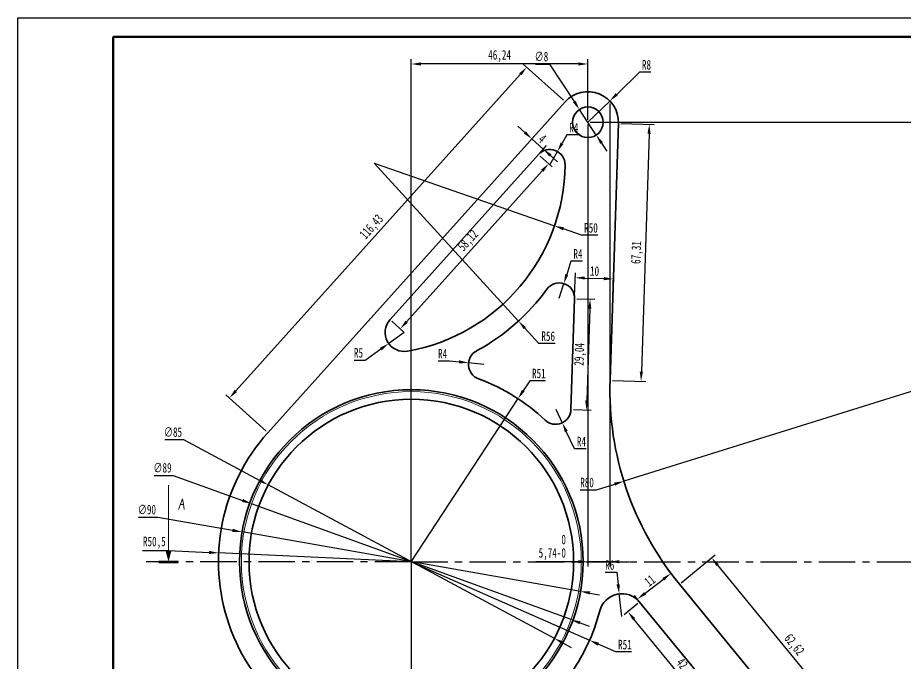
# Model space of a CAD drawing. Header units: millimetres. Extents: x 1050 to 2021, y 766 to 1186.
# Drawn here: x 1050 to 1282.4, y 893.7 to 1062.6 of the extents above; entities that cross this region are included whole.
import ezdxf

# ---------------------------------------------------------------- set-up
doc = ezdxf.new("R2010")
doc.units = ezdxf.units.MM
doc.header["$LTSCALE"] = 0.3
doc.linetypes.add('CENTER', pattern=[50.8, 31.75, -6.35, 6.35, -6.35])
for name, color, linetype, lineweight in [('尺寸线', 3, 'Continuous', 25), ('粗实线', 7, 'Continuous', 50), ('细点画线', 1, 'CENTER', 25)]:
    doc.layers.add(name, color=color, linetype=linetype, lineweight=lineweight)
doc.styles.add('NUT Standard', font='simfang.ttf', dxfattribs={"width": 0.7, "height": 2.5})
doc.dimstyles.new('NUT Standard', dxfattribs={"dimtxt": 2.5, "dimasz": 2.5, "dimexe": 1.25, "dimexo": 0.625, "dimtad": 1, "dimtoh": 1, "dimtxsty": 'NUT Standard', "dimcen": 2.5, "dimadec": 0, "dimazin": 0, "dimtfac": 1, "dimtmove": 0, "dimatfit": 3, "dimfxl": 1, "dimarcsym": 0})
doc.dimstyles.new('NUT 公差', dxfattribs={"dimtxt": 2.5, "dimasz": 2.5, "dimexe": 1.25, "dimexo": 0.625, "dimtad": 1, "dimtoh": 1, "dimtxsty": 'NUT Standard', "dimcen": 2.5, "dimadec": 0, "dimazin": 0, "dimtol": 1, "dimtm": 1e-09, "dimtfac": 1, "dimtmove": 0, "dimatfit": 3, "dimfxl": 1, "dimarcsym": 0})

# ---------------------------------------------------------------- blocks, each defined once
blk = doc.blocks.new('*D11')
at = {"layer": 'Defpoints', "color": 0, "transparency": 16777216}
for p in [(1205.07, 1040.83), (1199.33, 1035.26)]:
    blk.add_point(p, dxfattribs=at)
at = {"layer": '尺寸线', "color": 0, "lineweight": -2, "transparency": 16777216}
for p, q in [((1212.88, 1048.4), (1206.87, 1042.57)), ((1215.83, 1048.4), (1212.88, 1048.4)), ((1199.33, 1035.26), (1205.07, 1040.83))]:
    blk.add_line(p, q, dxfattribs=at)
at = {"layer": '尺寸线', "color": 0, "transparency": 16777216}
blk.add_solid([(1206.58, 1042.87), (1207.16, 1042.27), (1205.07, 1040.83)], dxfattribs=at)
at = {"layer": '尺寸线', "color": 0, "transparency": 16777216, "insert": (1214.67, 1050.29), "char_height": 2.5, "attachment_point": 5, "style": 'NUT Standard'}
blk.add_mtext('R8', dxfattribs=at)
blk = doc.blocks.new('*D12')
at = {"layer": 'Defpoints', "color": 0, "transparency": 16777216}
for p in [(1197.13, 1038.61), (1201.53, 1031.92)]:
    blk.add_point(p, dxfattribs=at)
at = {"layer": '尺寸线', "color": 0, "lineweight": -2, "transparency": 16777216}
for p, q in [((1185.64, 1050.49), (1189.32, 1050.49)), ((1189.32, 1050.49), (1195.76, 1040.7)), ((1201.53, 1031.92), (1197.13, 1038.61)), ((1202.9, 1029.83), (1204.27, 1027.74))]:
    blk.add_line(p, q, dxfattribs=at)
at = {"layer": '尺寸线', "color": 0, "transparency": 16777216}
for points in [[(1196.11, 1040.92), (1195.41, 1040.47), (1197.13, 1038.61)], [(1203.25, 1030.06), (1202.55, 1029.6), (1201.53, 1031.92)]]:
    blk.add_solid(points, dxfattribs=at)
at = {"layer": '尺寸线', "color": 0, "transparency": 16777216, "insert": (1187.17, 1052.45), "char_height": 2.5, "attachment_point": 5, "style": 'NUT Standard'}
blk.add_mtext('∅8', dxfattribs=at)
blk = doc.blocks.new('*D13')
at = {"layer": 'Defpoints', "color": 0, "transparency": 16777216}
for p in [(1207.33, 1035.01), (1205.15, 967.73), (1213.25, 967.47)]:
    blk.add_point(p, dxfattribs=at)
at = {"layer": '尺寸线', "color": 0, "lineweight": -2, "transparency": 16777216}
for p, q in [((1207.95, 1034.98), (1216.67, 1034.7)), ((1215.34, 1032.24), (1213.33, 969.97)), ((1205.78, 967.71), (1214.5, 967.43))]:
    blk.add_line(p, q, dxfattribs=at)
at = {"layer": '尺寸线', "color": 0, "transparency": 16777216}
for points in [[(1214.93, 1032.26), (1215.76, 1032.23), (1215.42, 1034.74)], [(1212.92, 969.98), (1213.75, 969.95), (1213.25, 967.47)]]:
    blk.add_solid(points, dxfattribs=at)
at = {"layer": '尺寸线', "color": 0, "transparency": 16777216, "insert": (1212.27, 1001.17), "char_height": 2.5, "attachment_point": 5, "rotation": 88.1503, "style": 'NUT Standard'}
blk.add_mtext('67,31', dxfattribs=at)
blk = doc.blocks.new('*D14')
at = {"layer": 'Defpoints', "color": 0, "transparency": 16777216}
for p in [(1285.11, 965.15), (1208.74, 941.33)]:
    blk.add_point(p, dxfattribs=at)
at = {"layer": '尺寸线', "color": 0, "lineweight": -2, "transparency": 16777216}
for p, q in [((1285.11, 965.15), (1208.74, 941.33)), ((1197.3, 939.09), (1201.55, 939.09)), ((1201.55, 939.09), (1206.35, 940.59))]:
    blk.add_line(p, q, dxfattribs=at)
at = {"layer": '尺寸线', "color": 0, "transparency": 16777216}
blk.add_solid([(1206.23, 940.98), (1206.48, 940.19), (1208.74, 941.33)], dxfattribs=at)
at = {"layer": '尺寸线', "color": 0, "transparency": 16777216, "insert": (1199.11, 940.98), "char_height": 2.5, "attachment_point": 5, "style": 'NUT Standard'}
blk.add_mtext('R80', dxfattribs=at)
blk = doc.blocks.new('*D15')
at = {"layer": 'Defpoints', "color": 0, "transparency": 16777216}
for p in [(1193.38, 1040.61), (1105.47, 963.08), (1115.54, 954.03)]:
    blk.add_point(p, dxfattribs=at)
at = {"layer": '尺寸线', "color": 0, "lineweight": -2, "transparency": 16777216}
for p, q in [((1192.92, 1041.03), (1182.38, 1050.5)), ((1181.64, 1047.81), (1107.14, 964.94)), ((1115.08, 954.44), (1104.54, 963.92))]:
    blk.add_line(p, q, dxfattribs=at)
at = {"layer": '尺寸线', "color": 0, "transparency": 16777216}
for points in [[(1181.33, 1048.09), (1181.95, 1047.53), (1183.31, 1049.67)], [(1106.83, 965.22), (1107.45, 964.66), (1105.47, 963.08)]]:
    blk.add_solid(points, dxfattribs=at)
at = {"layer": '尺寸线', "color": 0, "transparency": 16777216, "insert": (1142.85, 1007.76), "char_height": 2.5, "attachment_point": 5, "rotation": 48.0443, "style": 'NUT Standard'}
blk.add_mtext('116,43', dxfattribs=at)
blk = doc.blocks.new('*D16')
at = {"layer": 'Defpoints', "color": 0, "transparency": 16777216}
for p in [(1223.3, 914.36), (1271.47, 872.89), (1263.05, 865.98)]:
    blk.add_point(p, dxfattribs=at)
at = {"layer": '尺寸线', "color": 0, "lineweight": -2, "transparency": 16777216}
for p, q in [((1223.78, 914.76), (1232.69, 922.08)), ((1233.31, 919.35), (1269.88, 874.83)), ((1263.53, 866.37), (1272.44, 873.69))]:
    blk.add_line(p, q, dxfattribs=at)
at = {"layer": '尺寸线', "color": 0, "transparency": 16777216}
for points in [[(1233.63, 919.62), (1232.98, 919.09), (1231.72, 921.28)], [(1270.21, 875.09), (1269.56, 874.56), (1271.47, 872.89)]]:
    blk.add_solid(points, dxfattribs=at)
at = {"layer": '尺寸线', "color": 0, "transparency": 16777216, "insert": (1253.19, 898.4), "char_height": 2.5, "attachment_point": 5, "rotation": 309.4039, "style": 'NUT Standard'}
blk.add_mtext('62,62', dxfattribs=at)
blk = doc.blocks.new('*D19')
at = {"layer": 'Defpoints', "color": 0, "transparency": 16777216}
for p in [(1186.38, 1026.84), (1147.52, 983.62), (1150.21, 981.2)]:
    blk.add_point(p, dxfattribs=at)
at = {"layer": '尺寸线', "color": 0, "lineweight": -2, "transparency": 16777216}
for p, q in [((1186.84, 1026.42), (1189.99, 1023.59)), ((1187.39, 1022.57), (1151.88, 983.06)), ((1147.99, 983.2), (1151.13, 980.37))]:
    blk.add_line(p, q, dxfattribs=at)
at = {"layer": '尺寸线', "color": 0, "transparency": 16777216}
for points in [[(1187.08, 1022.84), (1187.7, 1022.29), (1189.06, 1024.42)], [(1151.57, 983.34), (1152.19, 982.78), (1150.21, 981.2)]]:
    blk.add_solid(points, dxfattribs=at)
at = {"layer": '尺寸线', "color": 0, "transparency": 16777216, "insert": (1168.1, 1004.2), "char_height": 2.5, "attachment_point": 5, "rotation": 48.0442, "style": 'NUT Standard'}
blk.add_mtext('58,12', dxfattribs=at)
blk = doc.blocks.new('*D20')
at = {"layer": 'Defpoints', "color": 0, "transparency": 16777216}
for p in [(1191.35, 1027.63), (1189.35, 1024.16)]:
    blk.add_point(p, dxfattribs=at)
at = {"layer": '尺寸线', "color": 0, "lineweight": -2, "transparency": 16777216}
for p, q in [((1193.84, 1031.96), (1192.6, 1029.8)), ((1196.86, 1031.96), (1193.84, 1031.96)), ((1189.35, 1024.16), (1191.35, 1027.63))]:
    blk.add_line(p, q, dxfattribs=at)
at = {"layer": '尺寸线', "color": 0, "transparency": 16777216}
blk.add_solid([(1192.23, 1030), (1192.96, 1029.59), (1191.35, 1027.63)], dxfattribs=at)
at = {"layer": '尺寸线', "color": 0, "transparency": 16777216, "insert": (1195.66, 1033.84), "char_height": 2.5, "attachment_point": 5, "style": 'NUT Standard'}
blk.add_mtext('R4', dxfattribs=at)
blk = doc.blocks.new('*D21')
at = {"layer": 'Defpoints', "color": 0, "transparency": 16777216}
for p in [(1143.35, 1024.58), (1190.59, 1008.18)]:
    blk.add_point(p, dxfattribs=at)
at = {"layer": '尺寸线', "color": 0, "lineweight": -2, "transparency": 16777216}
for p, q in [((1143.35, 1024.58), (1190.59, 1008.18)), ((1197.7, 1005.72), (1192.95, 1007.37)), ((1201.96, 1005.72), (1197.7, 1005.72))]:
    blk.add_line(p, q, dxfattribs=at)
at = {"layer": '尺寸线', "color": 0, "transparency": 16777216}
blk.add_solid([(1193.09, 1007.76), (1192.82, 1006.97), (1190.59, 1008.18)], dxfattribs=at)
at = {"layer": '尺寸线', "color": 0, "transparency": 16777216, "insert": (1200.14, 1007.61), "char_height": 2.5, "attachment_point": 5, "style": 'NUT Standard'}
blk.add_mtext('R50', dxfattribs=at)
blk = doc.blocks.new('*D22')
at = {"layer": 'Defpoints', "color": 0, "transparency": 16777216}
for p in [(1151.24, 980.27), (1147.17, 977.37)]:
    blk.add_point(p, dxfattribs=at)
at = {"layer": '尺寸线', "color": 0, "lineweight": -2, "transparency": 16777216}
for p, q in [((1151.24, 980.27), (1147.17, 977.37)), ((1141.03, 973.01), (1145.13, 975.93)), ((1138.09, 973.01), (1141.03, 973.01))]:
    blk.add_line(p, q, dxfattribs=at)
at = {"layer": '尺寸线', "color": 0, "transparency": 16777216}
blk.add_solid([(1144.89, 976.26), (1145.37, 975.59), (1147.17, 977.37)], dxfattribs=at)
at = {"layer": '尺寸线', "color": 0, "transparency": 16777216, "insert": (1139.25, 974.9), "char_height": 2.5, "attachment_point": 5, "style": 'NUT Standard'}
blk.add_mtext('R5', dxfattribs=at)
blk = doc.blocks.new('*D23')
at = {"layer": 'Defpoints', "color": 0, "transparency": 16777216}
for p in [(1143.35, 1024.58), (1181.14, 983.24)]:
    blk.add_point(p, dxfattribs=at)
at = {"layer": '尺寸线', "color": 0, "lineweight": -2, "transparency": 16777216}
for p, q in [((1143.35, 1024.58), (1181.14, 983.24)), ((1186.5, 977.38), (1182.82, 981.4)), ((1190.75, 977.38), (1186.5, 977.38))]:
    blk.add_line(p, q, dxfattribs=at)
at = {"layer": '尺寸线', "color": 0, "transparency": 16777216}
blk.add_solid([(1183.13, 981.68), (1182.52, 981.12), (1181.14, 983.24)], dxfattribs=at)
at = {"layer": '尺寸线', "color": 0, "transparency": 16777216, "insert": (1188.94, 979.27), "char_height": 2.5, "attachment_point": 5, "style": 'NUT Standard'}
blk.add_mtext('R56', dxfattribs=at)
blk = doc.blocks.new('*D24')
at = {"layer": 'Defpoints', "color": 0, "transparency": 16777216}
for p in [(1193.05, 993.05), (1191.84, 989.24)]:
    blk.add_point(p, dxfattribs=at)
at = {"layer": '尺寸线', "color": 0, "lineweight": -2, "transparency": 16777216}
for p, q in [((1194.91, 998.94), (1193.8, 995.44)), ((1197.92, 998.94), (1194.91, 998.94)), ((1191.84, 989.24), (1193.05, 993.05))]:
    blk.add_line(p, q, dxfattribs=at)
at = {"layer": '尺寸线', "color": 0, "transparency": 16777216}
blk.add_solid([(1193.4, 995.56), (1194.2, 995.31), (1193.05, 993.05)], dxfattribs=at)
at = {"layer": '尺寸线', "color": 0, "transparency": 16777216, "insert": (1196.73, 1000.82), "char_height": 2.5, "attachment_point": 5, "style": 'NUT Standard'}
blk.add_mtext('R4', dxfattribs=at)
blk = doc.blocks.new('*D25')
at = {"layer": 'Defpoints', "color": 0, "transparency": 16777216}
for p in [(1195.84, 989.11), (1194.9, 960.08), (1198.97, 959.95)]:
    blk.add_point(p, dxfattribs=at)
at = {"layer": '尺寸线', "color": 0, "lineweight": -2, "transparency": 16777216}
for p, q in [((1196.46, 989.09), (1201.16, 988.94)), ((1199.83, 986.48), (1199.05, 962.45)), ((1195.53, 960.06), (1200.22, 959.91))]:
    blk.add_line(p, q, dxfattribs=at)
at = {"layer": '尺寸线', "color": 0, "transparency": 16777216}
for points in [[(1199.41, 986.49), (1200.24, 986.46), (1199.91, 988.98)], [(1198.63, 962.46), (1199.47, 962.43), (1198.97, 959.95)]]:
    blk.add_solid(points, dxfattribs=at)
at = {"layer": '尺寸线', "color": 0, "transparency": 16777216, "insert": (1197.37, 974.53), "char_height": 2.5, "attachment_point": 5, "rotation": 88.1503, "style": 'NUT Standard'}
blk.add_mtext('29,04', dxfattribs=at)
blk = doc.blocks.new('*D26')
at = {"layer": 'Defpoints', "color": 0, "transparency": 16777216}
for p in [(1168.08, 972.31), (1172.06, 971.89)]:
    blk.add_point(p, dxfattribs=at)
at = {"layer": '尺寸线', "color": 0, "lineweight": -2, "transparency": 16777216}
for p, q in [((1160.1, 972.83), (1163.11, 972.83)), ((1163.11, 972.83), (1165.6, 972.57)), ((1172.06, 971.89), (1168.08, 972.31))]:
    blk.add_line(p, q, dxfattribs=at)
at = {"layer": '尺寸线', "color": 0, "transparency": 16777216}
blk.add_solid([(1165.64, 972.98), (1165.55, 972.15), (1168.08, 972.31)], dxfattribs=at)
at = {"layer": '尺寸线', "color": 0, "transparency": 16777216, "insert": (1161.29, 974.7), "char_height": 2.5, "attachment_point": 5, "style": 'NUT Standard'}
blk.add_mtext('R4', dxfattribs=at)
blk = doc.blocks.new('*D27')
at = {"layer": 'Defpoints', "color": 0, "transparency": 16777216}
for p in [(1190.9, 960.21), (1192.62, 956.59)]:
    blk.add_point(p, dxfattribs=at)
at = {"layer": '尺寸线', "color": 0, "lineweight": -2, "transparency": 16777216}
for p, q in [((1190.9, 960.21), (1192.62, 956.59)), ((1195.82, 949.81), (1193.68, 954.33)), ((1198.84, 949.81), (1195.82, 949.81))]:
    blk.add_line(p, q, dxfattribs=at)
at = {"layer": '尺寸线', "color": 0, "transparency": 16777216}
blk.add_solid([(1194.06, 954.51), (1193.31, 954.15), (1192.62, 956.59)], dxfattribs=at)
at = {"layer": '尺寸线', "color": 0, "transparency": 16777216, "insert": (1197.64, 951.69), "char_height": 2.5, "attachment_point": 5, "style": 'NUT Standard'}
blk.add_mtext('R4', dxfattribs=at)
blk = doc.blocks.new('*D28')
at = {"layer": 'Defpoints', "color": 0, "transparency": 16777216}
for p in [(1181.04, 962.93), (1153.1, 920.26)]:
    blk.add_point(p, dxfattribs=at)
at = {"layer": '尺寸线', "color": 0, "lineweight": -2, "transparency": 16777216}
for p, q in [((1184.12, 967.63), (1182.41, 965.02)), ((1188.24, 967.63), (1184.12, 967.63)), ((1153.1, 920.26), (1181.04, 962.93))]:
    blk.add_line(p, q, dxfattribs=at)
at = {"layer": '尺寸线', "color": 0, "transparency": 16777216}
blk.add_solid([(1182.06, 965.25), (1182.76, 964.79), (1181.04, 962.93)], dxfattribs=at)
at = {"layer": '尺寸线', "color": 0, "transparency": 16777216, "insert": (1186.49, 969.52), "char_height": 2.5, "attachment_point": 5, "style": 'NUT Standard'}
blk.add_mtext('R51', dxfattribs=at)
blk = doc.blocks.new('*D29')
at = {"layer": 'Defpoints', "color": 0, "transparency": 16777216}
for p in [(1115.63, 940.34), (1190.56, 900.19)]:
    blk.add_point(p, dxfattribs=at)
at = {"layer": '尺寸线', "color": 0, "lineweight": -2, "transparency": 16777216}
for p, q in [((1088.52, 952.21), (1093.48, 952.21)), ((1093.48, 952.21), (1113.43, 941.52)), ((1190.56, 900.19), (1115.63, 940.34)), ((1192.76, 899.01), (1194.96, 897.83))]:
    blk.add_line(p, q, dxfattribs=at)
at = {"layer": '尺寸线', "color": 0, "transparency": 16777216}
for points in [[(1113.63, 941.88), (1113.23, 941.15), (1115.63, 940.34)], [(1192.96, 899.38), (1192.56, 898.64), (1190.56, 900.19)]]:
    blk.add_solid(points, dxfattribs=at)
at = {"layer": '尺寸线', "color": 0, "transparency": 16777216, "insert": (1090.69, 954.17), "char_height": 2.5, "attachment_point": 5, "style": 'NUT Standard'}
blk.add_mtext('∅85', dxfattribs=at)
blk = doc.blocks.new('*D30')
at = {"layer": 'Defpoints', "color": 0, "transparency": 16777216}
for p in [(1111.26, 935.43), (1194.93, 905.1)]:
    blk.add_point(p, dxfattribs=at)
at = {"layer": '尺寸线', "color": 0, "lineweight": -2, "transparency": 16777216}
for p, q in [((1085.76, 942.86), (1090.74, 942.86)), ((1090.74, 942.86), (1108.91, 936.28)), ((1194.93, 905.1), (1111.26, 935.43)), ((1197.28, 904.25), (1199.63, 903.4))]:
    blk.add_line(p, q, dxfattribs=at)
at = {"layer": '尺寸线', "color": 0, "transparency": 16777216}
for points in [[(1109.05, 936.67), (1108.77, 935.89), (1111.26, 935.43)], [(1197.42, 904.64), (1197.14, 903.86), (1194.93, 905.1)]]:
    blk.add_solid(points, dxfattribs=at)
at = {"layer": '尺寸线', "color": 0, "transparency": 16777216, "insert": (1087.94, 944.83), "char_height": 2.5, "attachment_point": 5, "style": 'NUT Standard'}
blk.add_mtext('∅89', dxfattribs=at)
blk = doc.blocks.new('*D32')
at = {"layer": 'Defpoints', "color": 0, "transparency": 16777216}
for p in [(1102.65, 922.56), (1153.1, 920.26)]:
    blk.add_point(p, dxfattribs=at)
at = {"layer": '尺寸线', "color": 0, "lineweight": -2, "transparency": 16777216}
for p, q in [((1082.73, 923.16), (1089.52, 923.16)), ((1089.52, 923.16), (1100.15, 922.68)), ((1153.1, 920.26), (1102.65, 922.56))]:
    blk.add_line(p, q, dxfattribs=at)
at = {"layer": '尺寸线', "color": 0, "transparency": 16777216}
blk.add_solid([(1100.17, 923.09), (1100.13, 922.26), (1102.65, 922.56)], dxfattribs=at)
at = {"layer": '尺寸线', "color": 0, "transparency": 16777216, "insert": (1085.81, 925.23), "char_height": 2.5, "attachment_point": 5, "style": 'NUT Standard'}
blk.add_mtext('R50,5', dxfattribs=at)
blk = doc.blocks.new('*D33')
at = {"layer": 'Defpoints', "color": 0, "transparency": 16777216}
for p in [(1108.77, 928.04), (1197.42, 912.49)]:
    blk.add_point(p, dxfattribs=at)
at = {"layer": '尺寸线', "color": 0, "lineweight": -2, "transparency": 16777216}
for p, q in [((1081.69, 931.91), (1086.68, 931.91)), ((1086.68, 931.91), (1106.31, 928.47)), ((1197.42, 912.49), (1108.77, 928.04)), ((1199.88, 912.06), (1202.34, 911.62))]:
    blk.add_line(p, q, dxfattribs=at)
at = {"layer": '尺寸线', "color": 0, "transparency": 16777216}
for points in [[(1106.38, 928.88), (1106.24, 928.06), (1108.77, 928.04)], [(1199.95, 912.47), (1199.81, 911.65), (1197.42, 912.49)]]:
    blk.add_solid(points, dxfattribs=at)
at = {"layer": '尺寸线', "color": 0, "transparency": 16777216, "insert": (1083.87, 933.88), "char_height": 2.5, "attachment_point": 5, "style": 'NUT Standard'}
blk.add_mtext('∅90', dxfattribs=at)
blk = doc.blocks.new('*D36')
at = {"layer": 'Defpoints', "color": 0, "transparency": 16777216}
for p in [(1207.54, 911.85), (1208.25, 905.89)]:
    blk.add_point(p, dxfattribs=at)
at = {"layer": '尺寸线', "color": 0, "lineweight": -2, "transparency": 16777216}
for p, q in [((1203.9, 917.49), (1206.87, 917.49)), ((1206.87, 917.49), (1207.25, 914.33)), ((1208.25, 905.89), (1207.54, 911.85))]:
    blk.add_line(p, q, dxfattribs=at)
at = {"layer": '尺寸线', "color": 0, "transparency": 16777216}
blk.add_solid([(1207.66, 914.38), (1206.83, 914.29), (1207.54, 911.85)], dxfattribs=at)
at = {"layer": '尺寸线', "color": 0, "transparency": 16777216, "insert": (1205.07, 919.38), "char_height": 2.5, "attachment_point": 5, "style": 'NUT Standard'}
blk.add_mtext('R6', dxfattribs=at)
blk = doc.blocks.new('*D37')
at = {"layer": 'Defpoints', "color": 0, "transparency": 16777216}
for p in [(1212.89, 909.7), (1209.81, 907.17), (1239.93, 876.79)]:
    blk.add_point(p, dxfattribs=at)
at = {"layer": '尺寸线', "color": 0, "lineweight": -2, "transparency": 16777216}
for p, q in [((1212.41, 909.31), (1208.84, 906.38)), ((1235.26, 876.19), (1211.39, 905.24)), ((1239.45, 876.4), (1235.88, 873.47))]:
    blk.add_line(p, q, dxfattribs=at)
at = {"layer": '尺寸线', "color": 0, "transparency": 16777216}
for points in [[(1211.72, 905.5), (1211.07, 904.97), (1209.81, 907.17)], [(1235.58, 876.46), (1234.94, 875.93), (1236.84, 874.26)]]:
    blk.add_solid(points, dxfattribs=at)
at = {"layer": '尺寸线', "color": 0, "transparency": 16777216, "insert": (1224.92, 892.03), "char_height": 2.5, "attachment_point": 5, "rotation": 309.4039, "style": 'NUT Standard'}
blk.add_mtext('42,59', dxfattribs=at)
blk = doc.blocks.new('*D41')
at = {"layer": 'Defpoints', "color": 0, "transparency": 16777216}
for p in [(1153.1, 920.26), (1199.76, 899.69)]:
    blk.add_point(p, dxfattribs=at)
at = {"layer": '尺寸线', "color": 0, "lineweight": -2, "transparency": 16777216}
for p, q in [((1153.1, 920.26), (1199.76, 899.69)), ((1206.65, 896.65), (1202.05, 898.68)), ((1210.78, 896.65), (1206.65, 896.65))]:
    blk.add_line(p, q, dxfattribs=at)
at = {"layer": '尺寸线', "color": 0, "transparency": 16777216}
blk.add_solid([(1202.22, 899.06), (1201.88, 898.3), (1199.76, 899.69)], dxfattribs=at)
at = {"layer": '尺寸线', "color": 0, "transparency": 16777216, "insert": (1209.03, 898.54), "char_height": 2.5, "attachment_point": 5, "style": 'NUT Standard'}
blk.add_mtext('R51', dxfattribs=at)
blk = doc.blocks.new('*D47')
at = {"layer": 'Defpoints', "color": 0, "transparency": 16777216}
for p in [(1199.33, 1035.26), (1256.1, 860.26), (1303.67, 860.26)]:
    blk.add_point(p, dxfattribs=at)
at = {"layer": '尺寸线', "color": 0, "lineweight": -2, "transparency": 16777216}
for p, q in [((1199.96, 1035.26), (1304.92, 1035.26)), ((1303.67, 1032.76), (1303.67, 862.76)), ((1256.72, 860.26), (1304.92, 860.26))]:
    blk.add_line(p, q, dxfattribs=at)
at = {"layer": '尺寸线', "color": 0, "transparency": 16777216}
for points in [[(1303.26, 1032.76), (1304.09, 1032.76), (1303.67, 1035.26)], [(1303.26, 862.76), (1304.09, 862.76), (1303.67, 860.26)]]:
    blk.add_solid(points, dxfattribs=at)
at = {"layer": '尺寸线', "color": 0, "transparency": 16777216, "insert": (1301.79, 947.76), "char_height": 2.5, "attachment_point": 5, "rotation": 90, "style": 'NUT Standard'}
blk.add_mtext('175', dxfattribs=at)
blk = doc.blocks.new('*D48')
at = {"layer": 'Defpoints', "color": 0, "transparency": 16777216}
for p in [(1221.07, 917.19), (1221.66, 916.43), (1212.89, 909.7)]:
    blk.add_point(p, dxfattribs=at)
at = {"layer": '尺寸线', "color": 0, "lineweight": -2, "transparency": 16777216}
for p, q in [((1221.28, 916.93), (1220.31, 918.18)), ((1214.29, 911.98), (1219.09, 915.67)), ((1212.51, 910.2), (1211.55, 911.45))]:
    blk.add_line(p, q, dxfattribs=at)
at = {"layer": '尺寸线', "color": 0, "transparency": 16777216}
for points in [[(1218.84, 916), (1219.34, 915.34), (1221.07, 917.19)], [(1214.04, 912.32), (1214.55, 911.65), (1212.31, 910.46)]]:
    blk.add_solid(points, dxfattribs=at)
at = {"layer": '尺寸线', "color": 0, "transparency": 16777216, "insert": (1215.55, 915.31), "char_height": 2.5, "attachment_point": 5, "rotation": 37.5128, "style": 'NUT Standard'}
blk.add_mtext('11', dxfattribs=at)
blk = doc.blocks.new('*D50')
at = {"layer": 'Defpoints', "color": 0, "transparency": 16777216}
for p in [(1206.01, 994.26), (1195.84, 989.11), (1205.83, 988.78)]:
    blk.add_point(p, dxfattribs=at)
at = {"layer": '尺寸线', "color": 0, "lineweight": -2, "transparency": 16777216}
for p, q in [((1195.86, 989.73), (1196.06, 995.83)), ((1205.85, 989.41), (1206.05, 995.51)), ((1198.52, 994.5), (1203.51, 994.34))]:
    blk.add_line(p, q, dxfattribs=at)
at = {"layer": '尺寸线', "color": 0, "transparency": 16777216}
for points in [[(1198.53, 994.92), (1198.5, 994.09), (1196.02, 994.58)], [(1203.53, 994.76), (1203.5, 993.92), (1206.01, 994.26)]]:
    blk.add_solid(points, dxfattribs=at)
at = {"layer": '尺寸线', "color": 0, "transparency": 16777216, "insert": (1201.08, 996.31), "char_height": 2.5, "attachment_point": 5, "rotation": 358.1503, "style": 'NUT Standard'}
blk.add_mtext('10', dxfattribs=at)
blk = doc.blocks.new('*D51')
at = {"layer": 'Defpoints', "color": 0, "transparency": 16777216}
for p in [(1183.4, 1029.51), (1184.67, 1030.93), (1186.38, 1026.84)]:
    blk.add_point(p, dxfattribs=at)
at = {"layer": '尺寸线', "color": 0, "lineweight": -2, "transparency": 16777216}
for p, q in [((1182.81, 1032.6), (1180.96, 1034.27)), ((1183.82, 1029.98), (1185.51, 1031.85)), ((1187.65, 1028.25), (1184.67, 1030.93)), ((1186.8, 1027.3), (1188.48, 1029.18)), ((1189.51, 1026.58), (1191.37, 1024.91))]:
    blk.add_line(p, q, dxfattribs=at)
at = {"layer": '尺寸线', "color": 0, "transparency": 16777216}
for points in [[(1183.09, 1032.91), (1182.54, 1032.29), (1184.67, 1030.93)], [(1189.79, 1026.89), (1189.23, 1026.27), (1187.65, 1028.25)]]:
    blk.add_solid(points, dxfattribs=at)
at = {"layer": '尺寸线', "color": 0, "transparency": 16777216, "insert": (1187.41, 1030.98), "char_height": 2.5, "attachment_point": 5, "rotation": 318.0443, "style": 'NUT Standard'}
blk.add_mtext('4', dxfattribs=at)
blk = doc.blocks.new('*D57')
at = {"layer": 'Defpoints', "color": 0, "transparency": 16777216}
for p in [(1205.07, 1040.83), (1199.33, 1035.26), (1199.33, 920.26)]:
    blk.add_point(p, dxfattribs=at)
at = {"layer": '尺寸线', "color": 0, "lineweight": -2, "transparency": 16777216}
for p, q in [((1205.07, 1040.21), (1205.07, 919.01)), ((1199.33, 1034.64), (1199.33, 919.01)), ((1196.83, 920.26), (1185.68, 920.26)), ((1205.07, 920.26), (1199.33, 920.26)), ((1207.57, 920.26), (1210.07, 920.26))]:
    blk.add_line(p, q, dxfattribs=at)
at = {"layer": '尺寸线', "color": 0, "transparency": 16777216}
for points in [[(1196.83, 920.68), (1196.83, 919.85), (1199.33, 920.26)], [(1207.57, 920.68), (1207.57, 919.85), (1205.07, 920.26)]]:
    blk.add_solid(points, dxfattribs=at)
at = {"layer": '尺寸线', "color": 0, "transparency": 16777216, "insert": (1190.01, 924), "char_height": 2.5, "attachment_point": 5, "style": 'NUT Standard'}
blk.add_mtext('5,74\\S 0^ -0;', dxfattribs=at)
blk = doc.blocks.new('*D58')
at = {"layer": 'Defpoints', "color": 0, "transparency": 16777216}
for p in [(1153.1, 1050.52), (1199.33, 1035.26), (1153.1, 920.26)]:
    blk.add_point(p, dxfattribs=at)
at = {"layer": '尺寸线', "color": 0, "lineweight": -2, "transparency": 16777216}
for p, q in [((1153.1, 920.89), (1153.1, 1051.77)), ((1196.83, 1050.52), (1155.6, 1050.52)), ((1199.33, 1035.89), (1199.33, 1051.77))]:
    blk.add_line(p, q, dxfattribs=at)
at = {"layer": '尺寸线', "color": 0, "transparency": 16777216}
for points in [[(1155.6, 1050.94), (1155.6, 1050.11), (1153.1, 1050.52)], [(1196.83, 1050.94), (1196.83, 1050.11), (1199.33, 1050.52)]]:
    blk.add_solid(points, dxfattribs=at)
at = {"layer": '尺寸线', "color": 0, "transparency": 16777216, "insert": (1176.21, 1052.59), "char_height": 2.5, "attachment_point": 5, "style": 'NUT Standard'}
blk.add_mtext('46,24', dxfattribs=at)
blk = doc.blocks.new('*D59')
at = {"layer": 'Defpoints', "color": 0, "transparency": 16777216}
for p in [(1153.1, 920.26), (1256.1, 860.26), (1256.1, 820)]:
    blk.add_point(p, dxfattribs=at)
at = {"layer": '尺寸线', "color": 0, "lineweight": -2, "transparency": 16777216}
for p, q in [((1153.1, 919.64), (1153.1, 818.75)), ((1256.1, 859.64), (1256.1, 818.75)), ((1155.6, 820), (1253.6, 820))]:
    blk.add_line(p, q, dxfattribs=at)
at = {"layer": '尺寸线', "color": 0, "transparency": 16777216}
for points in [[(1155.6, 820.42), (1155.6, 819.58), (1153.1, 820)], [(1253.6, 820.42), (1253.6, 819.58), (1256.1, 820)]]:
    blk.add_solid(points, dxfattribs=at)
at = {"layer": '尺寸线', "color": 0, "transparency": 16777216, "insert": (1204.6, 821.89), "char_height": 2.5, "attachment_point": 5, "style": 'NUT Standard'}
blk.add_mtext('103', dxfattribs=at)

msp = doc.modelspace()

# ---------------------------------------------------------------- linework, layer by layer
for p, q in [((1050.042, 1062.619), (1470.042, 1062.619)), ((1050.042, 765.619), (1050.042, 1062.619))]:
    msp.add_line(p, q)
at = {"color": 7, "lineweight": 35}
for p, q in [((1193.382, 1040.612), (1115.541, 954.025)), ((1207.327, 1035.005), (1205.155, 967.729)), ((1186.378, 1026.837), (1147.521, 983.616)), ((1195.84, 989.107), (1194.902, 960.078)), ((1223.298, 914.364), (1263.05, 865.976)), ((1239.928, 876.793), (1212.891, 909.703))]:
    msp.add_line(p, q, dxfattribs=at)
at = {"color": 7, "lineweight": 13}
msp.add_line((1089.518, 923.161), (1089.518, 940.263), dxfattribs=at)
at = {"color": 7, "lineweight": 100}
msp.add_line((1087.018, 920.263), (1092.018, 920.263), dxfattribs=at)
at = {"color": 7, "lineweight": 13}
for points in [[(1092.143, 933.947), (1092.668, 935.347), (1093.193, 936.747), (1093.403, 935.347), (1093.613, 933.947)], [(1092.633, 935.242), (1093.403, 935.242)]]:
    msp.add_lwpolyline(points, dxfattribs=at)
at = {"color": 7, "lineweight": 35}
for centre, radius in [((1199.332, 1035.263), 4), ((1153.096, 920.263), 45), ((1153.096, 920.263), 42.5)]:
    msp.add_circle(centre, radius, dxfattribs=at)
at = {"color": 7, "lineweight": 13}
msp.add_circle((1153.096, 920.263), 44.5, dxfattribs=at)
at = {"color": 7, "lineweight": 35}
for centre, radius, start, end in [((1199.332, 1035.263), 8, 358.15032, 138.04428), ((1189.352, 1024.163), 4, 359.48472, 138.04428), ((1143.354, 1024.577), 50, 280.09218, 359.48472), ((1191.842, 989.237), 4, 358.15032, 143.91359), ((1143.354, 1024.577), 56, 298.58422, 323.91358), ((1151.24, 980.273), 5, 138.04428, 280.09218), ((1172.061, 971.89), 4, 118.58421, 249.82854), ((1153.096, 920.263), 51, 46.57252, 69.82853), ((1285.113, 965.147), 80, 178.15032, 219.40396), ((1190.905, 960.207), 4, 226.57251, 358.15032), ((1153.096, 920.263), 50.5, 138.04428, 260.15236), ((1208.255, 905.895), 6, 39.40396, 165.39929), ((1153.096, 920.263), 51, 323.86242, 345.39929)]:
    msp.add_arc(centre, radius, start, end, dxfattribs=at)
at = {"color": 7, "lineweight": 13}
msp.add_solid([(1088.741, 923.161), (1089.518, 920.263), (1090.294, 923.161)], dxfattribs=at)
at = {"layer": '粗实线'}
for p, q in [((1075.042, 770.619), (1075.042, 1057.619)), ((1075.042, 1057.619), (1465.042, 1057.619))]:
    msp.add_line(p, q, dxfattribs=at)
at = {"layer": '细点画线'}
for q in [(1153.096, 1005.063), (1083.632, 920.263), (1302.739, 920.263), (1153.096, 843.427)]:
    msp.add_line((1153.096, 920.263), q, dxfattribs=at)

# ---------------------------------------------------------------- dimensions: what is measured, and where the dimension line sits
at = {"layer": '尺寸线'}
for base, p1, p2, dimstyle, picture, middle in [((1153.096, 1050.522), (1199.332, 1035.263), (1153.096, 920.263), 'NUT Standard', '*D58', (1176.214, 1052.59)), ((1199.332, 920.263), (1205.074, 1040.833), (1199.332, 1035.263), 'NUT 公差', '*D57', (1190.007, 923.998)), ((1256.096, 820.001), (1153.096, 920.263), (1256.096, 860.263), 'NUT Standard', '*D59', (1204.596, 821.89))]:
    dim = msp.add_linear_dim(base=base, p1=p1, p2=p2, dimstyle=dimstyle, dxfattribs=at)
    dim.commit()
    dim.dimension.update_dxf_attribs({"geometry": picture, "text_midpoint": middle})
for p1, p2, picture, middle in [((1201.529, 1031.921), (1197.134, 1038.606), '*D12', (1187.168, 1050.49)), ((1190.557, 900.192), (1115.634, 940.335), '*D29', (1090.686, 952.207)), ((1194.932, 905.1), (1111.259, 935.427), '*D30', (1087.937, 942.865)), ((1197.419, 912.488), (1108.772, 928.039), '*D33', (1086.678, 931.915))]:
    dim = msp.add_diameter_dim_2p(p1=p1, p2=p2, dimstyle='NUT Standard', dxfattribs=at)
    dim.commit()
    dim.dimension.update_dxf_attribs({"geometry": picture, "text_midpoint": middle, "dimtype": 163})
for p1, p2, distance, picture, middle in [((1193.382, 1040.612), (1115.541, 954.025), -13.544, '*D15', (1142.852, 1007.756)), ((1186.378, 1026.837), (1183.403, 1029.512), -1.901, '*D51', (1187.415, 1030.982)), ((1207.327, 1035.005), (1205.155, 967.729), 8.101, '*D13', (1212.271, 1001.172)), ((1186.378, 1026.837), (1147.521, 983.616), 3.609, '*D19', (1168.096, 1004.196)), ((1195.84, 989.107), (1205.835, 988.785), 5.478, '*D50', (1201.075, 996.31)), ((1195.84, 989.107), (1194.902, 960.078), 4.069, '*D25', (1197.372, 974.528)), ((1223.298, 914.364), (1263.05, 865.976), 10.899, '*D16', (1253.193, 898.401)), ((1239.928, 876.793), (1212.891, 909.703), 3.991, '*D37', (1224.924, 892.028))]:
    dim = msp.add_aligned_dim(p1=p1, p2=p2, distance=distance, dimstyle='NUT Standard', dxfattribs=at)
    dim.commit()
    dim.dimension.update_dxf_attribs({"geometry": picture, "text_midpoint": middle})
for center, mpoint, picture, middle in [((1199.332, 1035.263), (1205.074, 1040.833), '*D11', (1214.666, 1048.399)), ((1143.354, 1024.577), (1181.137, 983.243), '*D23', (1188.938, 977.378)), ((1191.842, 989.237), (1193.046, 993.051), '*D24', (1196.726, 998.945)), ((1153.096, 920.263), (1181.04, 962.926), '*D28', (1186.494, 967.626)), ((1153.096, 920.263), (1102.648, 922.563), '*D32', (1089.518, 923.161)), ((1208.255, 905.895), (1207.543, 911.852), '*D36', (1205.07, 917.486))]:
    dim = msp.add_radius_dim(center=center, mpoint=mpoint, dimstyle='NUT Standard', dxfattribs=at)
    dim.commit()
    dim.dimension.update_dxf_attribs({"geometry": picture, "text_midpoint": middle, "dimtype": 164})
for center, mpoint, picture, middle in [((1189.352, 1024.163), (1191.348, 1027.63), '*D20', (1195.663, 1033.838)), ((1143.354, 1024.577), (1190.591, 1008.185), '*D21', (1200.143, 1007.606)), ((1151.24, 980.273), (1147.166, 977.375), '*D22', (1139.246, 974.9)), ((1172.061, 971.89), (1168.083, 972.307), '*D26', (1161.29, 974.703)), ((1285.113, 965.147), (1208.741, 941.33), '*D14', (1199.114, 940.978)), ((1190.905, 960.207), (1192.615, 956.591), '*D27', (1197.642, 951.686)), ((1153.096, 920.263), (1199.762, 899.689), '*D41', (1209.025, 898.542))]:
    dim = msp.add_radius_dim(center=center, mpoint=mpoint, dimstyle='NUT Standard', dxfattribs=at)
    dim.commit()
    dim.dimension.update_dxf_attribs({"geometry": picture, "text_midpoint": middle})
dim = msp.add_linear_dim(base=(1303.674, 860.263), p1=(1199.332, 1035.263), p2=(1256.096, 860.263), angle=90, dimstyle='NUT Standard', dxfattribs=at)
dim.commit()
dim.dimension.update_dxf_attribs({"geometry": '*D47', "text_midpoint": (1301.785, 947.763)})
dim = msp.add_aligned_dim(p1=(1212.891, 909.703), p2=(1221.656, 916.432), distance=0.957, text='11', dimstyle='NUT Standard', dxfattribs=at)
dim.commit()
dim.dimension.update_dxf_attribs({"geometry": '*D48', "text_midpoint": (1215.549, 915.314)})

doc.saveas('drawing.dxf')
